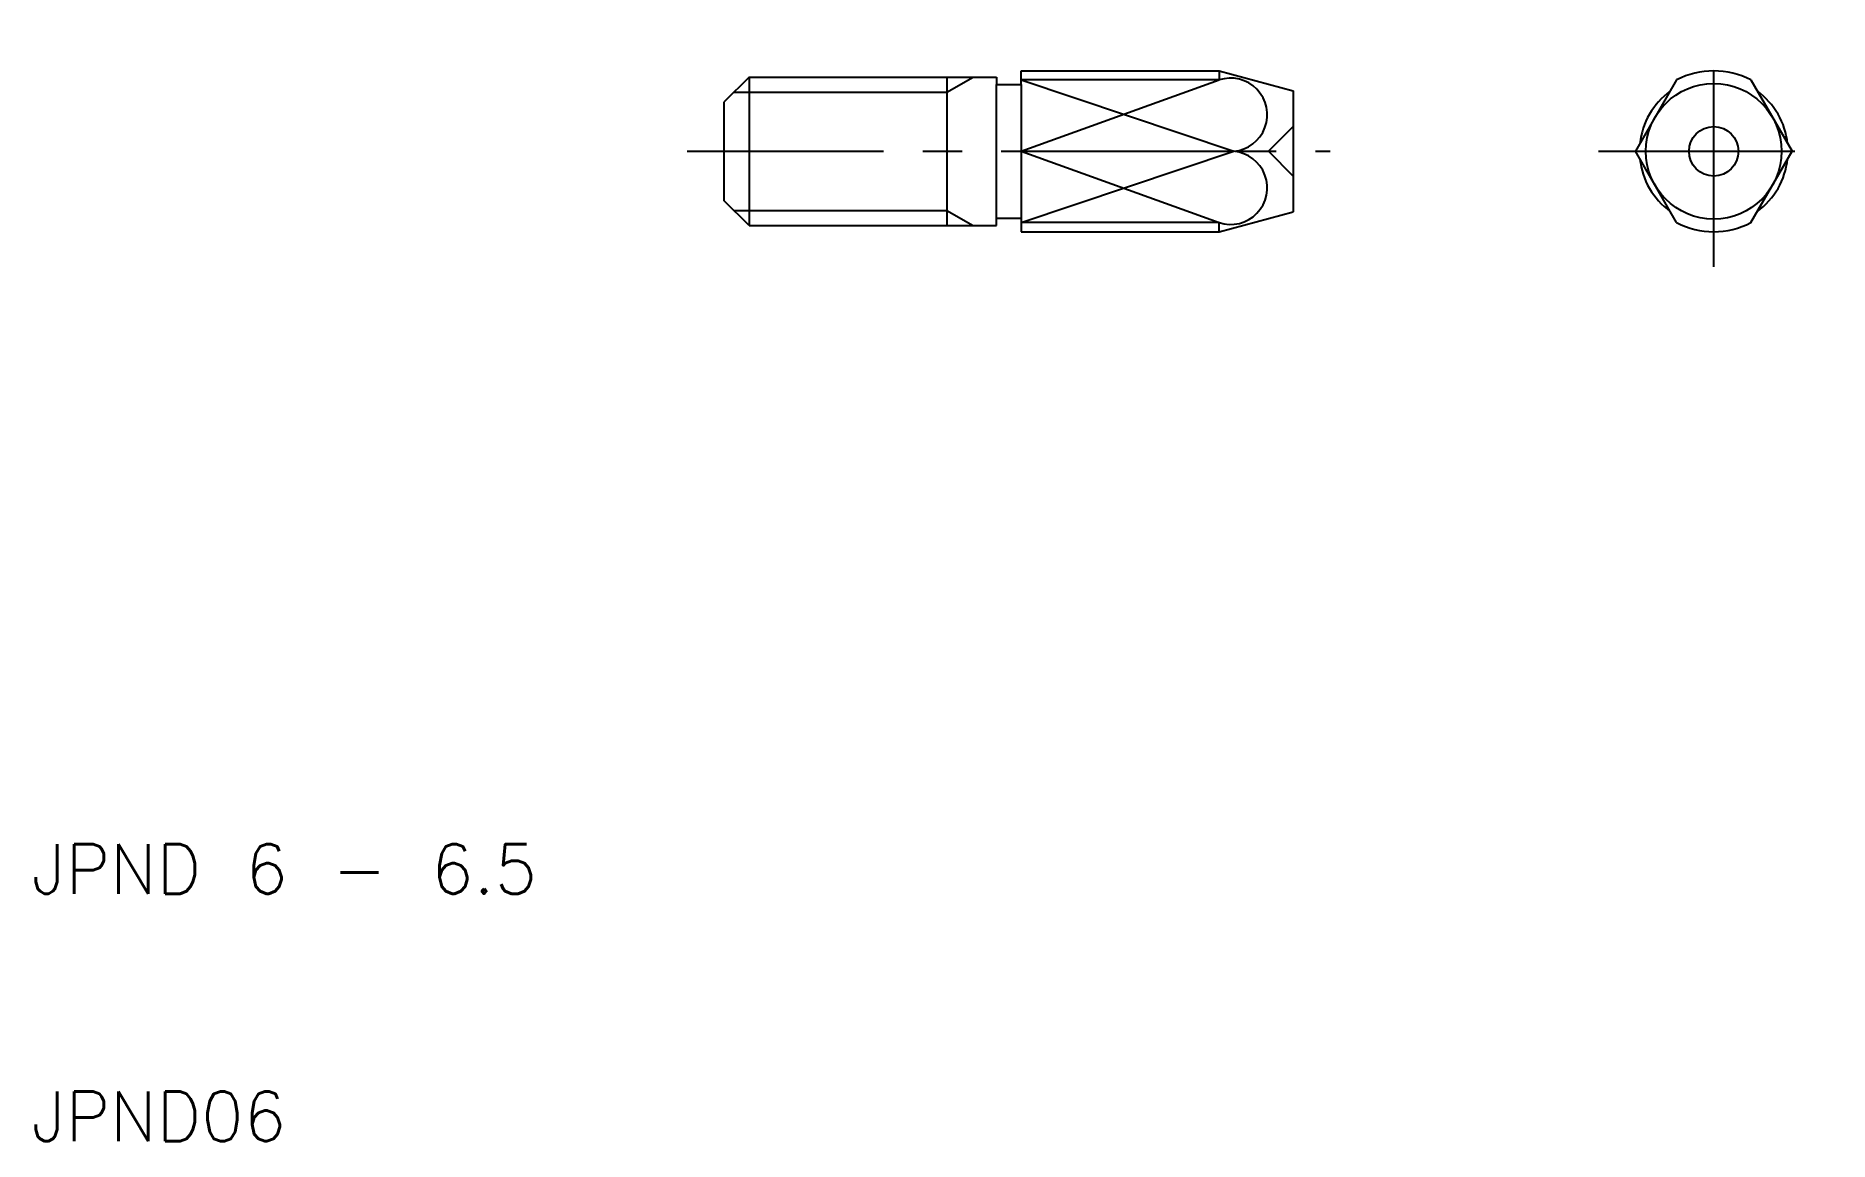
# Model space of a CAD drawing. Extents: x 10.2 to 82.7, y 10 to 54.7.
import ezdxf

# ---------------------------------------------------------------- set-up
doc = ezdxf.new("R2010")
doc.units = 0
doc.header["$LTSCALE"] = 0.25
doc.linetypes.add('CENTER', pattern=[50.8, 31.75, -6.35, 6.35, -6.35])
doc.linetypes.add('DASHED', pattern=[19.05, 12.7, -6.35])
doc.layers.get('0').update_dxf_attribs({"linetype": 'CONTINUOUS'})
doc.layers.add('CENTER', color=1, linetype='CENTER')
doc.styles.get("Standard").update_dxf_attribs({"font": 'txt.shx', "bigfont": 'extfont.shx'})

msp = doc.modelspace()

# ---------------------------------------------------------------- linework, layer by layer
for p, q in [((39, 53), (38, 52)), ((39, 53), (49, 53)), ((39, 53), (39, 47)), ((47, 53), (47, 47)), ((49, 53), (49, 52.7)), ((50, 53.25), (58, 53.25)), ((50, 52.7), (50, 53.25)), ((58, 53.25), (61, 52.446)), ((58, 53.25), (58, 52.883)), ((49, 47.3), (49, 52.7)), ((49, 52.7), (50, 52.7)), ((58, 52.883), (50, 52.883)), ((50, 52.7), (50, 47.3)), ((61, 52.446), (61, 47.554)), ((76.5, 52.883), (74.835, 50)), ((79.5, 52.883), (81.165, 50)), ((38, 48), (38, 52)), ((50, 50), (58.6, 50)), ((76.5, 47.117), (74.835, 50)), ((79.5, 47.117), (81.165, 50)), ((39, 47), (38, 48)), ((49, 47.3), (50, 47.3)), ((49, 47), (49, 47.3)), ((50, 47.3), (50, 46.75)), ((58, 46.75), (61, 47.554)), ((39, 47), (49, 47)), ((58, 47.117), (50, 47.117)), ((50, 46.75), (58, 46.75)), ((58, 46.75), (58, 47.117))]:
    msp.add_line(p, q)
at = {"color": 3}
for p, q in [((47, 52.386), (48.063, 53)), ((38.386, 52.386), (47, 52.386)), ((50, 52.883), (58.6, 50)), ((50, 50), (58, 52.883)), ((50, 50), (58, 47.117)), ((50, 47.117), (58.6, 50)), ((38.386, 47.613), (47, 47.613)), ((47, 47.613), (48.063, 47))]:
    msp.add_line(p, q, dxfattribs=at)
at = {"color": 3, "linetype": 'DASHED'}
for q in [(61, 51), (61, 49)]:
    msp.add_line((60, 50), q, dxfattribs=at)
for radius in [2.741, 1]:
    msp.add_circle((78, 50), radius)
for centre, radius, start, end in [((58.468, 51.476), 1.482, 275.11984, 108.39181), ((78, 50), 3.25, 62.51357, 117.48643), ((78, 50), 3, 125.99869, 174.00131), ((78, 50), 3, 5.99869, 54.00131), ((58.468, 48.524), 1.482, 251.60819, 84.88016), ((78, 50), 3, 185.99869, 234.00131), ((78, 50), 3, 305.99869, 354.00131), ((78, 50), 3.25, 242.51357, 297.48643)]:
    msp.add_arc(centre, radius, start, end)
at = {"layer": 'CENTER', "color": 1, "linetype": 'CENTER'}
for p, q in [((78, 45.335), (78, 54.665)), ((36.5, 50), (62.5, 50)), ((73.335, 50), (82.665, 50))]:
    msp.add_line(p, q, dxfattribs=at)

# ---------------------------------------------------------------- texts
for s, p in [('JPND 6 - 6.5', (10, 20)), ('JPND06', (10, 10))]:
    msp.add_text(s, height=2).set_placement(p)

doc.saveas('drawing.dxf')
